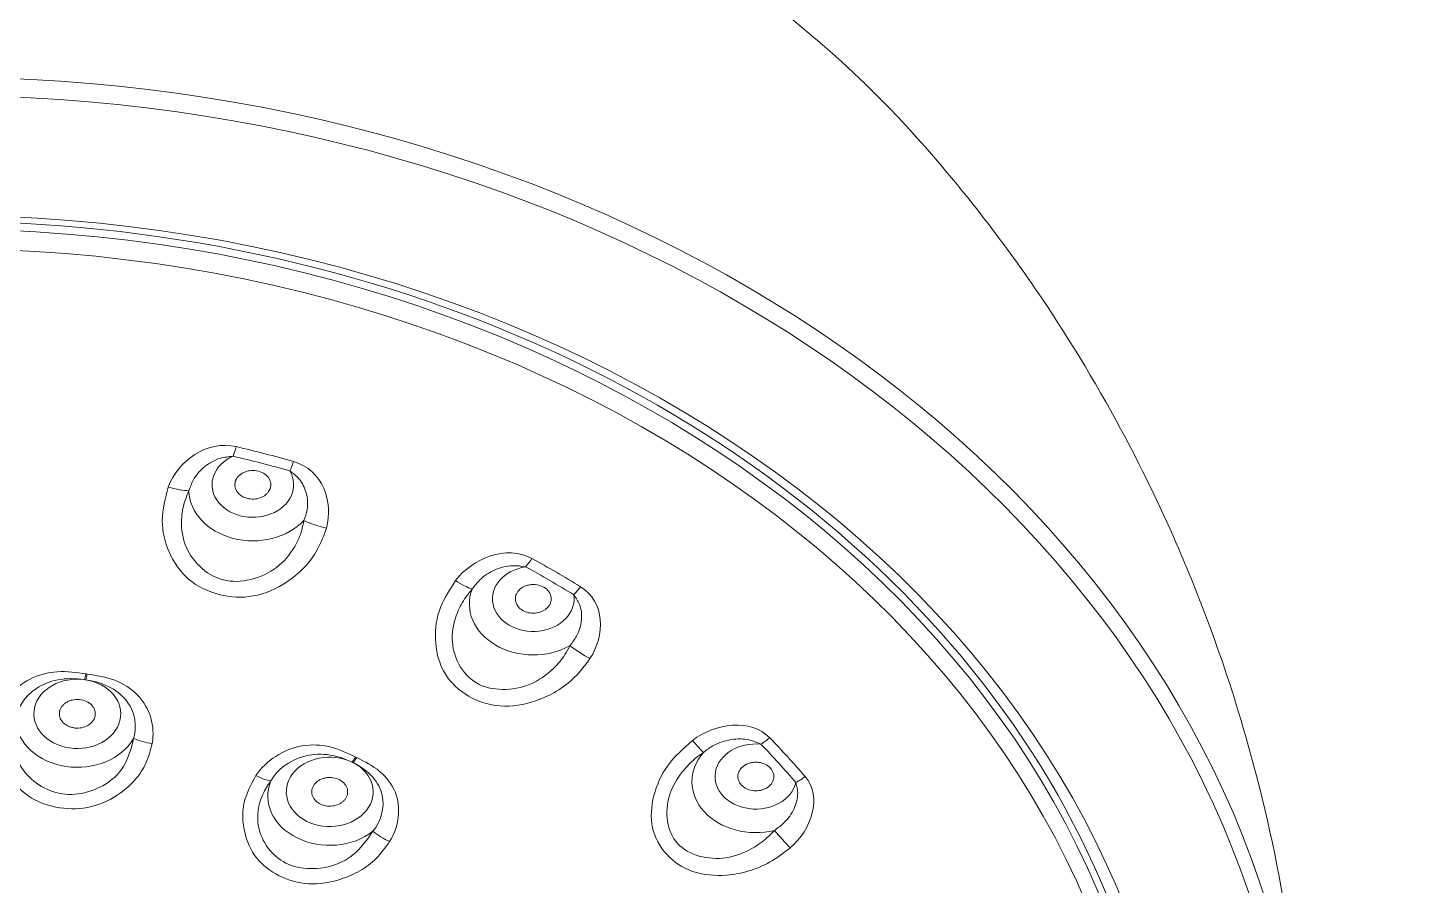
# Model space of a CAD drawing. Extents: x 4791 to 7950, y -873 to 2082.
# Drawn here: x 5909.19 to 5947.78, y 852.4 to 876.27 of the extents above; entities that cross this region are included whole.
import ezdxf

# ---------------------------------------------------------------- set-up
doc = ezdxf.new("R2010")
doc.units = 0
doc.header["$LTSCALE"] = 3
doc.header["$MEASUREMENT"] = 0
doc.layers.add('1', color=7, linetype='CONTINUOUS', true_color=0xffffff)

msp = doc.modelspace()

# ---------------------------------------------------------------- linework, layer by layer
at = {"layer": '1', "color": 7, "linetype": 'Continuous', "lineweight": 18}
for centre, major_axis, ratio, start_param, end_param in [((5906.802, 857.789), (33.305, 0), 0.798636, 0.613752, 2.527178), ((5906.802, 844.554), (-37.999, 0), 0.798636, 2.01499, 7.409788), ((5906.802, 844.277), (37.699, 0), 0.798636, 5.156583, 10.55138), ((5906.802, 843.645), (34.11, 0), 0.798636, 0, 3.141593), ((5906.802, 843.56), (-33.944, 0), 0.798636, 3.141593, 6.283185), ((5914.906, 864.947), (-0.228, -0.974), 0.169414, 0.944748, 1.258636), ((5916.483, 864.537), (0.274, 0.962), 0.202374, 4.095202, 4.409091), ((5923.046, 861.867), (-0.479, -0.878), 0.339572, 1.014257, 1.328146), ((5924.387, 861.088), (0.525, 0.851), 0.36761, 4.17445, 4.488338), ((5910.772, 858.606), (0.118, 0.791), 0.110076, 4.074775, 4.30919), ((5910.809, 858.601), (-0.119, -0.791), 0.11109, 0.933336, 1.16775), ((5929.595, 856.929), (-0.719, -0.695), 0.476491, 1.139412, 1.4533), ((5918.214, 856.31), (0.354, 0.717), 0.316376, 4.14235, 4.376764), ((5918.246, 856.294), (-0.355, -0.717), 0.317253, 1.001239, 1.235654), ((5930.57, 855.858), (0.76, 0.65), 0.496862, 4.310357, 4.624245)]:
    msp.add_ellipse(centre, major_axis=major_axis, ratio=ratio, start_param=start_param, end_param=end_param, dxfattribs=at)
for centre, major_axis in [((5906.802, 843.483), (-34.52, 0)), ((5906.802, 843.274), (33.622, 0))]:
    msp.add_ellipse(centre, major_axis=major_axis, ratio=0.798636, dxfattribs=at)
at = {"layer": '1', "color": 7, "linetype": 'Continuous', "lineweight": 13}
for centre, major_axis, ratio, start_param, end_param in [((5906.802, 842.312), (-29.098, 0), 0.798636, 4.369432, 4.427027), ((5915.454, 863.55), (1.136, 0), 0.798636, 2.074479, 6.721981), ((5906.802, 842.283), (28.789, 0), 0.798636, 1.22784, 1.285435), ((5913.033, 863.835), (-0.938, 0.347), 0.308208, 1.755144, 2.433173), ((5915.454, 863.409), (-1.779, 0), 0.798636, 0.018537, 2.494737), ((5917.387, 862.705), (-0.961, 0.276), 0.321721, 1.102579, 1.780608), ((5906.802, 842.312), (-29.098, 0), 0.798636, 4.055273, 4.112868), ((5923.26, 860.374), (1.136, 0), 0.798636, 1.76032, 6.407821), ((5906.802, 842.283), (28.789, 0), 0.798636, 0.91368, 0.971275), ((5920.943, 861.258), (-0.795, 0.606), 0.220385, 1.926435, 2.604464), ((5923.26, 860.233), (-1.779, 0), 0.798636, 5.987563, 8.463763), ((5924.647, 859.109), (-0.836, 0.549), 0.246088, 1.281285, 1.959314), ((5906.802, 841.093), (21.895, 0), 0.798636, 1.38514, 1.386853), ((5910.569, 857.173), (1.209, 0), 0.798636, 1.401382, 7.653797), ((5906.802, 841.08), (21.709, 0), 0.798636, 1.38514, 1.386853), ((5910.569, 857.061), (-1.723, 0), 0.798636, 0.059394, 2.712599), ((5912.603, 856.686), (-0.787, 0.142), 0.409644, 1.01037, 1.707234), ((5927.469, 856.855), (-0.603, 0.798), 0.088254, 2.060997, 2.739026), ((5929.454, 855.427), (1.136, 0), 0.798636, 1.44616, 6.093662), ((5906.802, 842.312), (-29.098, 0), 0.798636, 3.741114, 3.798709), ((5917.594, 855), (1.209, 0), 0.798636, 1.031783, 7.284197), ((5906.802, 841.093), (21.895, 0), 0.798636, 1.015541, 1.017254), ((5929.454, 855.286), (-1.779, 0), 0.798636, 5.673404, 8.149603), ((5906.802, 842.283), (28.789, 0), 0.798636, 0.599521, 0.657116), ((5906.802, 841.08), (21.709, 0), 0.798636, 1.015541, 1.017254), ((5915.463, 855.801), (-0.663, 0.448), 0.323717, 1.895766, 2.592629), ((5917.594, 854.887), (-1.723, 0), 0.798636, 5.97298, 8.626186), ((5919.155, 853.976), (-0.679, 0.423), 0.335404, 1.233246, 1.930109), ((5930.16, 853.897), (-0.652, 0.758), 0.123631, 1.425338, 2.103367)]:
    msp.add_ellipse(centre, major_axis=major_axis, ratio=ratio, start_param=start_param, end_param=end_param, dxfattribs=at)
at = {"layer": '1', "color": 7, "linetype": 'Continuous', "lineweight": 18}
for points, knots in [([(5944.783, 845.625), (5944.728, 847.563), (5944.388, 851.169), (5943.355, 855.851), (5942.221, 859.336), (5941.044, 862.262), (5939.498, 865.445), (5937.124, 869.343), (5935.058, 871.967), (5933.828, 873.332)], [0, 0, 0, 0, 0.19035, 0.357808, 0.470473, 0.551777, 0.667758, 0.817765, 1, 1, 1, 1]), ([(5914.906, 864.345), (5914.786, 864.331), (5914.497, 864.3), (5914.09, 864.071), (5913.798, 863.735), (5913.71, 863.483), (5913.676, 863.383)], [0, 0, 0, 0, 0.208279, 0.500324, 0.801781, 1, 1, 1, 1]), ([(5915.93, 863.427), (5915.932, 863.433), (5915.937, 863.447), (5915.946, 863.474), (5915.955, 863.522), (5915.955, 863.591), (5915.934, 863.673), (5915.877, 863.775), (5915.759, 863.881), (5915.563, 863.952), (5915.38, 863.952), (5915.245, 863.916), (5915.154, 863.873), (5915.077, 863.816), (5915.027, 863.761), (5915.001, 863.719), (5914.988, 863.694), (5914.981, 863.679), (5914.976, 863.666), (5914.971, 863.654), (5914.964, 863.631), (5914.949, 863.561), (5914.957, 863.472), (5914.999, 863.379), (5915.061, 863.295), (5915.171, 863.211), (5915.339, 863.152), (5915.526, 863.146), (5915.705, 863.194), (5915.826, 863.275), (5915.893, 863.355), (5915.919, 863.4), (5915.929, 863.424), (5915.93, 863.427)], [0, 0, 0, 0, 0.007812, 0.015625, 0.03125, 0.0625, 0.09375, 0.125, 0.1875, 0.25, 0.3125, 0.34375, 0.375, 0.40625, 0.4375, 0.453125, 0.460938, 0.46875, 0.472656, 0.476562, 0.484375, 0.5, 0.5625, 0.59375, 0.625, 0.6875, 0.75, 0.8125, 0.875, 0.9375, 0.96875, 0.996094, 1, 1, 1, 1]), ([(5916.874, 862.553), (5916.909, 862.654), (5916.996, 862.906), (5916.97, 863.324), (5916.784, 863.706), (5916.572, 863.868), (5916.483, 863.936)], [0, 0, 0, 0, 0.200427, 0.49953, 0.790892, 1, 1, 1, 1]), ([(5923.046, 861.265), (5922.927, 861.282), (5922.642, 861.323), (5922.179, 861.204), (5921.79, 860.954), (5921.624, 860.734), (5921.558, 860.647)], [0, 0, 0, 0, 0.208279, 0.500324, 0.801781, 1, 1, 1, 1]), ([(5923.664, 860.139), (5923.669, 860.145), (5923.679, 860.156), (5923.697, 860.18), (5923.725, 860.223), (5923.752, 860.29), (5923.763, 860.373), (5923.749, 860.484), (5923.678, 860.614), (5923.518, 860.73), (5923.345, 860.775), (5923.203, 860.773), (5923.099, 860.755), (5923.004, 860.72), (5922.935, 860.68), (5922.894, 860.646), (5922.872, 860.626), (5922.859, 860.613), (5922.85, 860.602), (5922.84, 860.592), (5922.825, 860.572), (5922.783, 860.509), (5922.757, 860.422), (5922.761, 860.324), (5922.787, 860.229), (5922.859, 860.121), (5922.996, 860.024), (5923.172, 859.971), (5923.361, 859.973), (5923.507, 860.021), (5923.602, 860.08), (5923.644, 860.117), (5923.662, 860.137), (5923.664, 860.139)], [0, 0, 0, 0, 0.007812, 0.015625, 0.03125, 0.0625, 0.09375, 0.125, 0.1875, 0.25, 0.3125, 0.34375, 0.375, 0.40625, 0.4375, 0.453125, 0.460938, 0.46875, 0.472656, 0.476562, 0.484375, 0.5, 0.5625, 0.59375, 0.625, 0.6875, 0.75, 0.8125, 0.875, 0.9375, 0.96875, 0.996094, 1, 1, 1, 1]), ([(5924.278, 859.068), (5924.345, 859.157), (5924.512, 859.376), (5924.629, 859.782), (5924.587, 860.193), (5924.446, 860.4), (5924.387, 860.487)], [0, 0, 0, 0, 0.200427, 0.49953, 0.790892, 1, 1, 1, 1]), ([(5911.061, 857.102), (5911.064, 857.115), (5911.068, 857.141), (5911.07, 857.195), (5911.06, 857.263), (5911.027, 857.34), (5910.958, 857.434), (5910.829, 857.528), (5910.629, 857.581), (5910.453, 857.569), (5910.326, 857.525), (5910.24, 857.478), (5910.17, 857.419), (5910.116, 857.35), (5910.09, 857.293), (5910.079, 857.255), (5910.073, 857.229), (5910.063, 857.157), (5910.084, 857.042), (5910.163, 856.931), (5910.252, 856.862), (5910.329, 856.82), (5910.415, 856.791), (5910.537, 856.769), (5910.696, 856.777), (5910.87, 856.843), (5910.98, 856.936), (5911.03, 857.015), (5911.05, 857.064), (5911.058, 857.089), (5911.061, 857.102)], [0, 0, 0, 0, 0.015625, 0.03125, 0.0625, 0.09375, 0.125, 0.1875, 0.25, 0.3125, 0.34375, 0.375, 0.40625, 0.4375, 0.46875, 0.476562, 0.484375, 0.5, 0.5625, 0.625, 0.65625, 0.6875, 0.71875, 0.75, 0.8125, 0.875, 0.9375, 0.96875, 0.984375, 1, 1, 1, 1]), ([(5929.595, 856.327), (5929.49, 856.372), (5929.235, 856.481), (5928.762, 856.481), (5928.316, 856.337), (5928.087, 856.167), (5927.996, 856.1)], [0, 0, 0, 0, 0.208279, 0.500324, 0.801781, 1, 1, 1, 1]), ([(5929.748, 855.104), (5929.755, 855.108), (5929.769, 855.116), (5929.795, 855.134), (5929.839, 855.169), (5929.89, 855.225), (5929.933, 855.301), (5929.962, 855.41), (5929.945, 855.552), (5929.838, 855.701), (5929.691, 855.787), (5929.555, 855.821), (5929.449, 855.829), (5929.345, 855.819), (5929.264, 855.798), (5929.211, 855.776), (5929.183, 855.762), (5929.166, 855.753), (5929.153, 855.745), (5929.14, 855.737), (5929.118, 855.723), (5929.054, 855.673), (5928.995, 855.597), (5928.96, 855.502), (5928.949, 855.405), (5928.976, 855.285), (5929.068, 855.159), (5929.215, 855.066), (5929.395, 855.021), (5929.553, 855.03), (5929.666, 855.063), (5929.72, 855.088), (5929.745, 855.102), (5929.748, 855.104)], [0, 0, 0, 0, 0.007812, 0.015625, 0.03125, 0.0625, 0.09375, 0.125, 0.1875, 0.25, 0.3125, 0.34375, 0.375, 0.40625, 0.4375, 0.453125, 0.460938, 0.46875, 0.472656, 0.476562, 0.484375, 0.5, 0.5625, 0.59375, 0.625, 0.6875, 0.75, 0.8125, 0.875, 0.9375, 0.96875, 0.996094, 1, 1, 1, 1]), ([(5918.02, 854.791), (5918.029, 854.803), (5918.045, 854.826), (5918.071, 854.875), (5918.092, 854.941), (5918.096, 855.023), (5918.075, 855.131), (5917.996, 855.255), (5917.835, 855.363), (5917.665, 855.402), (5917.526, 855.398), (5917.425, 855.379), (5917.333, 855.344), (5917.251, 855.295), (5917.202, 855.25), (5917.174, 855.217), (5917.157, 855.195), (5917.115, 855.131), (5917.082, 855.017), (5917.105, 854.891), (5917.157, 854.801), (5917.211, 854.74), (5917.277, 854.688), (5917.381, 854.632), (5917.533, 854.594), (5917.725, 854.605), (5917.87, 854.66), (5917.952, 854.72), (5917.993, 854.759), (5918.012, 854.78), (5918.02, 854.791)], [0, 0, 0, 0, 0.015625, 0.03125, 0.0625, 0.09375, 0.125, 0.1875, 0.25, 0.3125, 0.34375, 0.375, 0.40625, 0.4375, 0.46875, 0.476562, 0.484375, 0.5, 0.5625, 0.625, 0.65625, 0.6875, 0.71875, 0.75, 0.8125, 0.875, 0.9375, 0.96875, 0.984375, 1, 1, 1, 1]), ([(5929.972, 853.927), (5930.064, 853.995), (5930.294, 854.165), (5930.543, 854.524), (5930.649, 854.927), (5930.593, 855.159), (5930.57, 855.256)], [0, 0, 0, 0, 0.200427, 0.49953, 0.790892, 1, 1, 1, 1])]:
    msp.add_open_spline(points, degree=3, knots=knots, dxfattribs=at)
at = {"layer": '1', "color": 7, "linetype": 'Continuous', "lineweight": 13}
for points in [[(5914.993, 864.611), (5914.168, 864.804), (5913.364, 864.201), (5913.1, 863.487)], [(5917.5, 862.345), (5917.708, 863.071), (5917.4, 863.965), (5916.586, 864.197)], [(5923.22, 861.498), (5922.51, 861.885), (5921.568, 861.503), (5921.095, 860.882)], [(5924.838, 858.71), (5925.263, 859.356), (5925.259, 860.29), (5924.576, 860.711)], [(5929.84, 856.507), (5929.315, 857.051), (5928.327, 856.912), (5927.691, 856.432)], [(5930.41, 853.443), (5931.01, 853.959), (5931.312, 854.855), (5930.825, 855.424)]]:
    msp.add_open_spline(points, degree=3, dxfattribs=at)
for points, knots in [([(5917.5, 862.345), (5917.427, 862.138), (5917.285, 861.739), (5916.894, 861.223), (5916.313, 860.744), (5915.493, 860.376), (5914.491, 860.436), (5913.605, 860.863), (5913.082, 861.646), (5912.854, 862.566), (5913.016, 863.174), (5913.1, 863.487)], [0, 0, 0, 0, 0.087456, 0.169153, 0.25014, 0.377375, 0.499739, 0.622279, 0.749894, 0.871256, 1, 1, 1, 1]), ([(5913.676, 863.383), (5913.638, 863.297), (5913.536, 863.06), (5913.441, 862.557), (5913.519, 861.657), (5914.139, 861.03), (5915.108, 860.778), (5916.004, 861.013), (5916.597, 861.74), (5916.808, 862.212), (5916.856, 862.463), (5916.874, 862.553)], [0, 0, 0, 0, 0.046355, 0.127416, 0.254336, 0.50001, 0.500136, 0.746142, 0.872777, 0.954138, 1, 1, 1, 1]), ([(5924.838, 858.71), (5924.704, 858.53), (5924.445, 858.181), (5923.916, 857.781), (5923.221, 857.464), (5922.338, 857.312), (5921.422, 857.614), (5920.731, 858.24), (5920.492, 859.12), (5920.572, 860.059), (5920.917, 860.602), (5921.095, 860.882)], [0, 0, 0, 0, 0.087456, 0.169153, 0.25014, 0.377375, 0.499739, 0.622279, 0.749894, 0.871256, 1, 1, 1, 1]), ([(5921.558, 860.647), (5921.497, 860.573), (5921.331, 860.37), (5921.089, 859.91), (5920.884, 859.026), (5921.266, 858.272), (5922.09, 857.794), (5922.999, 857.8), (5923.774, 858.354), (5924.115, 858.757), (5924.235, 858.986), (5924.278, 859.068)], [0, 0, 0, 0, 0.046355, 0.127416, 0.254336, 0.50001, 0.500136, 0.746142, 0.872777, 0.954138, 1, 1, 1, 1]), ([(5910.806, 858.284), (5910.548, 858.322), (5910.282, 858.36), (5909.749, 858.327), (5909.486, 858.258), (5908.789, 857.903), (5908.453, 857.464), (5908.348, 856.99)], [0, 0, 0, 0, 0.25, 0.25, 0.5, 0.5, 1, 1, 1, 1]), ([(5912.653, 856.348), (5912.739, 856.826), (5912.595, 857.333), (5912.074, 857.873), (5911.853, 858.014), (5911.365, 858.198), (5911.104, 858.239), (5910.843, 858.279)], [0, 0, 0, 0, 0.5, 0.5, 0.75, 0.75, 1, 1, 1, 1]), ([(5908.849, 856.979), (5908.893, 857.32), (5909.094, 857.658), (5909.598, 857.991), (5909.8, 858.075), (5910.256, 858.161), (5910.512, 858.162), (5910.772, 858.125)], [0, 0, 0, 0, 0.5, 0.5, 0.75, 0.75, 1, 1, 1, 1]), ([(5910.809, 858.12), (5911.071, 858.079), (5911.305, 858.005), (5911.695, 857.793), (5911.849, 857.656), (5912.184, 857.195), (5912.234, 856.822), (5912.136, 856.488)], [0, 0, 0, 0, 0.25, 0.25, 0.5, 0.5, 1, 1, 1, 1]), ([(5912.653, 856.348), (5912.606, 856.162), (5912.515, 855.803), (5912.199, 855.328), (5911.703, 854.883), (5910.984, 854.525), (5910.076, 854.505), (5909.229, 854.789), (5908.638, 855.397), (5908.262, 856.16), (5908.319, 856.711), (5908.348, 856.99)], [0, 0, 0, 0, 0.087607, 0.169371, 0.250856, 0.377447, 0.501128, 0.621802, 0.747777, 0.872041, 1, 1, 1, 1]), ([(5908.849, 856.979), (5908.819, 856.839), (5908.728, 856.4), (5908.953, 855.507), (5909.686, 855.013), (5910.605, 854.877), (5911.33, 855.088), (5911.956, 855.773), (5912.067, 856.215), (5912.136, 856.488)], [0, 0, 0, 0, 0.080562, 0.253207, 0.499831, 0.500495, 0.747529, 0.843295, 1, 1, 1, 1]), ([(5930.41, 853.443), (5930.229, 853.302), (5929.877, 853.031), (5929.262, 852.775), (5928.521, 852.64), (5927.663, 852.708), (5926.922, 853.22), (5926.493, 853.987), (5926.563, 854.888), (5926.943, 855.769), (5927.437, 856.207), (5927.691, 856.432)], [0, 0, 0, 0, 0.087456, 0.169153, 0.25014, 0.377375, 0.499739, 0.622279, 0.749894, 0.871256, 1, 1, 1, 1]), ([(5918.312, 855.968), (5918.088, 856.078), (5917.857, 856.19), (5917.352, 856.312), (5917.082, 856.323), (5916.3, 856.188), (5915.819, 855.871), (5915.537, 855.455)], [0, 0, 0, 0, 0.25, 0.25, 0.5, 0.5, 1, 1, 1, 1]), ([(5915.953, 855.307), (5916.133, 855.615), (5916.458, 855.874), (5917.064, 856.042), (5917.288, 856.062), (5917.749, 856.011), (5917.988, 855.938), (5918.214, 855.828)], [0, 0, 0, 0, 0.5, 0.5, 0.75, 0.75, 1, 1, 1, 1]), ([(5927.996, 856.1), (5927.918, 856.043), (5927.704, 855.889), (5927.338, 855.505), (5926.871, 854.706), (5926.978, 853.89), (5927.577, 853.232), (5928.408, 853.019), (5929.29, 853.363), (5929.727, 853.667), (5929.907, 853.858), (5929.972, 853.927)], [0, 0, 0, 0, 0.046355, 0.127416, 0.254336, 0.50001, 0.500136, 0.746142, 0.872777, 0.954138, 1, 1, 1, 1]), ([(5918.246, 855.813), (5918.472, 855.699), (5918.656, 855.563), (5918.927, 855.252), (5919.013, 855.08), (5919.131, 854.551), (5919.023, 854.187), (5918.796, 853.901)], [0, 0, 0, 0, 0.25, 0.25, 0.5, 0.5, 1, 1, 1, 1]), ([(5919.26, 853.614), (5919.526, 854.04), (5919.591, 854.559), (5919.321, 855.217), (5919.172, 855.413), (5918.793, 855.727), (5918.569, 855.84), (5918.344, 855.952)], [0, 0, 0, 0, 0.5, 0.5, 0.75, 0.75, 1, 1, 1, 1]), ([(5919.26, 853.614), (5919.145, 853.453), (5918.921, 853.14), (5918.444, 852.785), (5917.813, 852.508), (5917.009, 852.376), (5916.164, 852.619), (5915.493, 853.129), (5915.184, 853.872), (5915.134, 854.698), (5915.402, 855.2), (5915.537, 855.455)], [0, 0, 0, 0, 0.087607, 0.169371, 0.250856, 0.377447, 0.501128, 0.621802, 0.747777, 0.872041, 1, 1, 1, 1]), ([(5915.953, 855.307), (5915.873, 855.184), (5915.624, 854.795), (5915.493, 853.888), (5915.979, 853.213), (5916.775, 852.82), (5917.524, 852.812), (5918.361, 853.278), (5918.629, 853.663), (5918.796, 853.901)], [0, 0, 0, 0, 0.080562, 0.253207, 0.499831, 0.500495, 0.747529, 0.843295, 1, 1, 1, 1])]:
    msp.add_open_spline(points, degree=3, knots=knots, dxfattribs=at)

doc.saveas('drawing.dxf')
